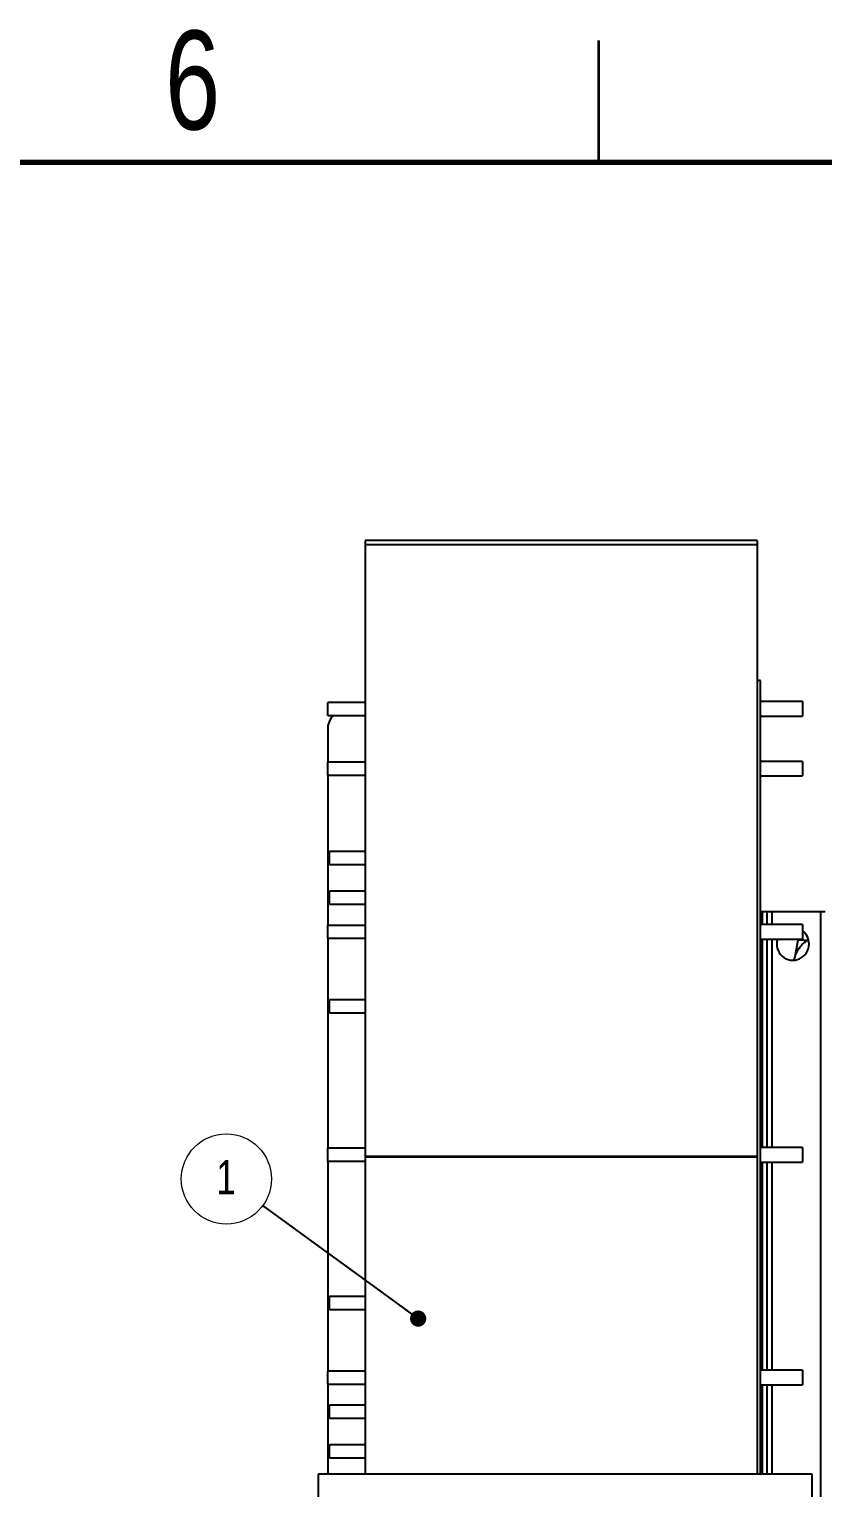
# Model space of a CAD drawing. Header units: millimetres. Extents: x 2 to 418, y 2 to 295.
# Drawn here: x 124.8 to 173.8, y 205.2 to 295.2 of the extents above; entities that cross this region are included whole.
import ezdxf

# ---------------------------------------------------------------- set-up
doc = ezdxf.new("R2010")
doc.units = ezdxf.units.MM
doc.styles.add('SLDTEXTSTYLE0', font='TXT', dxfattribs={"width": 0.75})
doc.dimstyles.new('SLDDIMSTYLE1', dxfattribs={"dimtxt": 0.18, "dimasz": 1, "dimexe": 0, "dimexo": 0.0625, "dimgap": 0, "dimtad": 0, "dimtih": 1, "dimtoh": 1, "dimdec": 0, "dimrnd": 1e-09, "dimzin": 0, "dimdsep": 46, "dimtxsty": 'Standard', "dimblk1": 'DOT', "dimblk2": 'DOT', "dimsah": 1, "dimcen": 0.09, "dimadec": 0, "dimazin": 0, "dimtfac": 1, "dimtdec": 0, "dimtofl": 0, "dimtmove": 0, "dimatfit": 3, "dimldrblk": 'DOT', "dimfxl": 0, "dimfrac": 2, "dimtolj": 1, "dimtzin": 0, "dimarcsym": 0})

# ---------------------------------------------------------------- blocks, each defined once
blk = doc.blocks.new('SW_NOTE_7')
at = {"color": 0, "linetype": 'Continuous', "lineweight": 0}
blk.add_circle((-2.249, 1.637), 2.782, dxfattribs=at)
at = {"color": 0, "linetype": 'Continuous', "lineweight": 0, "insert": (-2.271, 2.799), "char_height": 2.117, "attachment_point": 2, "style": 'SLDTEXTSTYLE0'}
blk.add_mtext('1', dxfattribs=at)
blk = doc.blocks.new('_DOT')
at = {"color": 0, "linetype": 'ByBlock', "lineweight": -2}
blk.add_line((-0.5, 0), (-1, 0), dxfattribs=at)
at = {"color": 0, "linetype": 'ByBlock', "const_width": 0.5}
blk.add_lwpolyline([(-0.25, 0, 1), (0.25, 0, 1)], format="xyb", close=True, dxfattribs=at)

msp = doc.modelspace()

# ---------------------------------------------------------------- linework, layer by layer
at = {"color": 7, "linetype": 'Continuous', "lineweight": 35}
msp.add_line((160, 287), (160, 294.5), dxfattribs=at)
at = {"color": 7, "linetype": 'Continuous', "lineweight": 70}
msp.add_line((10, 287), (410, 287), dxfattribs=at)
at = {"color": 7, "linetype": 'Continuous', "lineweight": 25}
for p, q in [((169.786, 263.651), (145.586, 263.651)), ((145.586, 263.651), (145.586, 263.421)), ((169.786, 263.651), (169.786, 263.421)), ((145.586, 263.421), (145.586, 263.42)), ((145.586, 263.421), (169.786, 263.421)), ((145.586, 263.42), (145.586, 225.677)), ((145.586, 263.42), (169.786, 263.42)), ((169.786, 263.421), (169.786, 263.42)), ((169.786, 263.42), (169.786, 225.677)), ((169.986, 255.021), (169.786, 255.021)), ((169.986, 240.396), (169.986, 255.021)), ((145.586, 253.671), (143.286, 253.671)), ((143.286, 253.271), (143.286, 253.671)), ((143.286, 252.871), (143.286, 253.271)), ((143.286, 252.871), (145.586, 252.871)), ((172.586, 253.721), (169.986, 253.721)), ((172.586, 253.721), (172.586, 252.821)), ((143.286, 252.096), (143.286, 249.987)), ((169.986, 252.821), (172.586, 252.821)), ((145.586, 249.987), (143.286, 249.987)), ((143.286, 249.387), (143.286, 249.987)), ((143.286, 249.187), (143.286, 249.387)), ((172.586, 250.037), (169.986, 250.037)), ((172.586, 250.037), (172.586, 249.137)), ((143.286, 249.187), (145.586, 249.187)), ((143.286, 249.187), (143.286, 239.921)), ((169.986, 249.137), (172.586, 249.137)), ((145.586, 244.471), (143.386, 244.471)), ((143.386, 244.071), (143.386, 244.471)), ((143.386, 243.671), (143.386, 244.071)), ((143.386, 243.671), (145.586, 243.671)), ((145.586, 242.02), (143.386, 242.02)), ((143.386, 241.42), (143.386, 242.02)), ((143.386, 241.22), (143.386, 241.42)), ((143.386, 241.22), (145.586, 241.22)), ((169.986, 240.771), (170.086, 240.771)), ((169.986, 206.071), (169.986, 240.396)), ((170.086, 240.771), (170.386, 240.771)), ((170.386, 240.771), (170.386, 239.971)), ((170.386, 240.771), (170.686, 240.771)), ((170.686, 240.771), (173.686, 240.771)), ((173.686, 240.771), (173.686, 165.771)), ((173.686, 240.771), (173.986, 240.771)), ((145.586, 239.921), (143.286, 239.921)), ((143.286, 239.175), (143.286, 239.921)), ((172.586, 239.971), (169.986, 239.971)), ((172.586, 239.971), (172.586, 239.071)), ((143.286, 239.121), (143.286, 239.175)), ((143.286, 239.121), (145.586, 239.121)), ((143.286, 239.121), (143.286, 226.171)), ((169.986, 239.071), (172.586, 239.071)), ((170.386, 239.071), (170.386, 226.221)), ((145.586, 235.321), (143.386, 235.321)), ((143.386, 234.575), (143.386, 235.321)), ((143.386, 234.521), (143.386, 234.575)), ((143.386, 234.521), (145.586, 234.521)), ((145.586, 226.171), (143.286, 226.171)), ((143.286, 225.371), (143.286, 226.171)), ((172.586, 226.221), (169.986, 226.221)), ((172.586, 226.221), (172.586, 225.321)), ((143.286, 225.371), (145.586, 225.371)), ((143.286, 225.371), (143.286, 212.421)), ((145.586, 225.677), (169.786, 225.677)), ((145.586, 225.677), (145.586, 225.646)), ((145.586, 225.646), (169.786, 225.646)), ((145.586, 225.646), (145.586, 206.071)), ((169.786, 225.677), (169.786, 225.646)), ((169.786, 225.646), (169.786, 206.071)), ((169.986, 225.321), (172.586, 225.321)), ((170.386, 225.321), (170.386, 212.471)), ((145.586, 217.021), (143.386, 217.021)), ((143.386, 216.221), (143.386, 217.021)), ((143.386, 216.221), (145.586, 216.221)), ((145.586, 212.421), (143.286, 212.421)), ((143.286, 211.621), (143.286, 212.421)), ((172.586, 212.471), (169.986, 212.471)), ((172.586, 212.471), (172.586, 212.411)), ((172.586, 212.411), (172.586, 211.571)), ((143.286, 211.621), (145.586, 211.621)), ((143.286, 211.621), (143.286, 206.071)), ((169.986, 211.571), (172.586, 211.571)), ((170.386, 211.571), (170.386, 206.071)), ((145.586, 210.323), (143.386, 210.323)), ((143.386, 209.523), (143.386, 210.323)), ((143.386, 209.523), (145.586, 209.523)), ((145.586, 207.871), (143.386, 207.871)), ((143.386, 207.071), (143.386, 207.871)), ((143.386, 207.071), (145.586, 207.071)), ((142.686, 206.071), (142.686, 166.271)), ((173.186, 206.071), (142.686, 206.071)), ((173.186, 166.271), (173.186, 206.071))]:
    msp.add_line(p, q, dxfattribs=at)
at = {"color": 8, "linetype": 'Continuous', "lineweight": 25}
for p, q in [((170.086, 240.771), (170.086, 239.971)), ((170.686, 240.771), (170.686, 239.971)), ((170.086, 239.071), (170.086, 226.221)), ((170.686, 239.071), (170.686, 226.221)), ((170.086, 225.321), (170.086, 212.471)), ((170.686, 225.321), (170.686, 212.471)), ((170.086, 211.571), (170.086, 206.071)), ((170.686, 211.571), (170.686, 206.071))]:
    msp.add_line(p, q, dxfattribs=at)
at = {"color": 7, "linetype": 'Continuous', "lineweight": 25, "flags": 128}
for points in [[(172.285, 238.98), (172.122, 238.094), (172.097, 237.958)], [(172.905, 238.999), (172.873, 238.998), (172.285, 238.98)]]:
    msp.add_lwpolyline(points, dxfattribs=at)
at = {"color": 7, "linetype": 'Continuous', "lineweight": 25}
for centre, start, end in [((144.286, 252.096), 129.18668, 180), ((171.986, 238.771), 0, 53.1301), ((171.986, 238.771), 162.5424, 0)]:
    msp.add_arc(centre, 1, start, end, dxfattribs=at)
msp.add_open_spline([(172.939, 239.019), (172.878, 238.985), (172.676, 238.871), (172.409, 238.581), (172.156, 238.2), (172.077, 237.917), (172.04, 237.787)], degree=3, knots=[0, 0, 0, 0, 0.132514, 0.441869, 0.742238, 1, 1, 1, 1], dxfattribs=at)

# ---------------------------------------------------------------- block references
at = {"color": 7, "linetype": 'Continuous', "lineweight": 0}
msp.add_blockref('SW_NOTE_7', (139.273, 222.637), dxfattribs=at)

# ---------------------------------------------------------------- texts
at = {"color": 7, "linetype": 'Continuous', "lineweight": 0, "insert": (134.939, 295.114), "char_height": 6.096, "attachment_point": 2, "style": 'SLDTEXTSTYLE0'}
msp.add_mtext('6', dxfattribs=at)

# ---------------------------------------------------------------- leaders
at = {"color": 7, "linetype": 'Continuous', "lineweight": 0}
msp.add_leader([(148.859, 215.662), (139.273, 222.637)], dimstyle='SLDDIMSTYLE1', dxfattribs=at)

doc.saveas('drawing.dxf')
